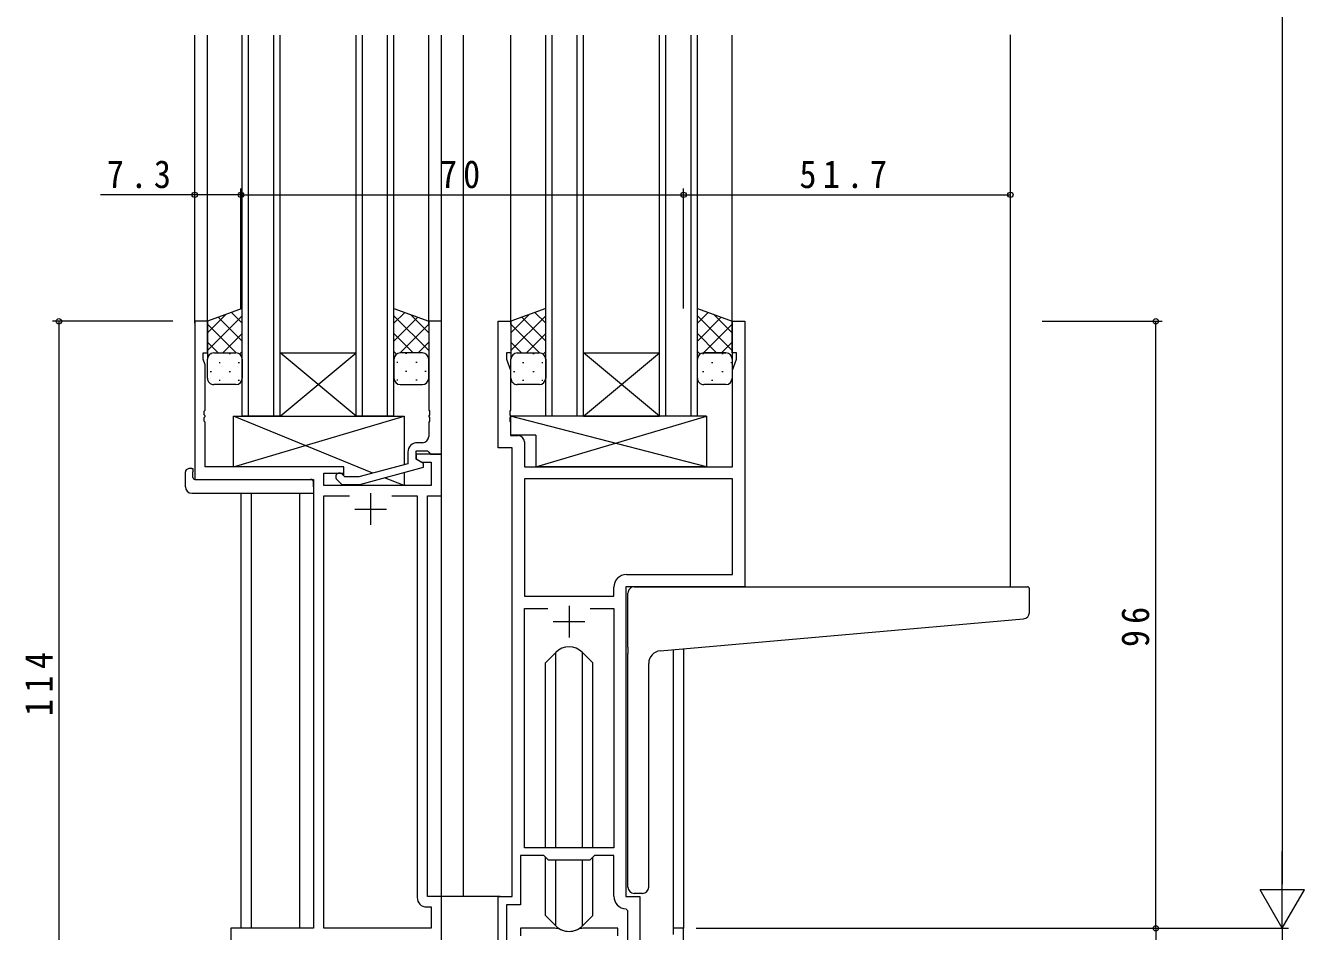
# Model space of a CAD drawing. Units: millimetres, scale not verified. Extents: x -594 to 539, y -420 to 386.
# Drawn here: x -376.4 to -174.2, y -181 to -37.8 of the extents above; entities that cross this region are included whole.
import ezdxf

# ---------------------------------------------------------------- set-up
doc = ezdxf.new("R2010")
doc.units = ezdxf.units.MM
doc.header["$LTSCALE"] = 2
for name, color, linetype, lineweight in [('0-3_YKK_11', 7, 'Continuous', 9), ('0-4_YKK_12', 2, 'Continuous', 9), ('0-5_YKK_13', 4, 'Continuous', 9), ('0-7_YKK_D', 6, 'Continuous', 9)]:
    doc.layers.add(name, color=color, linetype=linetype, lineweight=lineweight)
doc.styles.add('ＭＳ ゴシック', font='')
doc.styles.get('ＭＳ ゴシック').set_extended_font_data('MS Gothic')

msp = doc.modelspace()

# ---------------------------------------------------------------- linework, layer by layer
at = {"layer": '0-3_YKK_11'}
for p, q in [((-349.676, -84.534), (-349.676, -109.534)), ((-347.676, -84.534), (-349.676, -84.534)), ((-347.676, -89.534), (-347.676, -84.534)), ((-312.676, -84.534), (-312.676, -98.576)), ((-310.676, -84.534), (-312.676, -84.534)), ((-310.676, -105.534), (-310.676, -84.534)), ((-301.675, -84.534), (-299.675, -84.534)), ((-301.675, -104.534), (-301.675, -84.534)), ((-299.675, -84.534), (-299.675, -89.534)), ((-264.675, -84.534), (-262.675, -84.534)), ((-264.675, -89.534), (-264.675, -84.534)), ((-262.675, -84.534), (-262.675, -126.534)), ((-348.376, -89.534), (-347.676, -89.534)), ((-348.376, -90.534), (-348.376, -89.534)), ((-348.046, -91.441), (-348.376, -90.534)), ((-300.375, -89.534), (-300.375, -90.534)), ((-299.675, -89.534), (-300.375, -89.534)), ((-300.375, -90.534), (-299.745, -92.265)), ((-263.975, -89.534), (-264.675, -89.534)), ((-264.605, -92.265), (-263.975, -90.534)), ((-263.975, -90.534), (-263.975, -89.534)), ((-348.046, -98.576), (-348.046, -91.441)), ((-299.745, -92.265), (-299.745, -98.576)), ((-264.605, -107.534), (-264.605, -92.265)), ((-348.166, -98.759), (-348.046, -98.576)), ((-348.166, -99.309), (-348.166, -98.759)), ((-312.676, -98.576), (-312.556, -98.759)), ((-312.556, -98.759), (-312.556, -99.309)), ((-299.745, -98.576), (-299.865, -98.759)), ((-299.865, -98.759), (-299.865, -99.309)), ((-348.046, -99.492), (-348.166, -99.309)), ((-348.166, -99.759), (-348.046, -99.576)), ((-348.166, -100.309), (-348.166, -99.759)), ((-348.046, -100.492), (-348.166, -100.309)), ((-348.046, -99.576), (-348.046, -99.492)), ((-348.046, -107.534), (-348.046, -100.492)), ((-312.556, -99.309), (-312.676, -99.492)), ((-312.676, -99.492), (-312.676, -99.576)), ((-312.676, -99.576), (-312.556, -99.759)), ((-312.556, -100.309), (-312.676, -100.492)), ((-312.676, -100.492), (-312.676, -102.734)), ((-312.556, -99.759), (-312.556, -100.309)), ((-299.865, -99.309), (-299.745, -99.492)), ((-299.745, -99.576), (-299.865, -99.759)), ((-299.865, -99.759), (-299.865, -100.309)), ((-299.865, -100.309), (-299.745, -100.492)), ((-299.745, -99.492), (-299.745, -99.576)), ((-299.745, -100.492), (-299.745, -102.604)), ((-299.745, -102.604), (-298.545, -102.604)), ((-314.676, -105.034), (-312.876, -105.034)), ((-314.676, -106.334), (-314.676, -105.034)), ((-313.676, -103.734), (-314.476, -103.734)), ((-312.876, -105.034), (-312.676, -105.234)), ((-299.475, -104.534), (-301.675, -104.534)), ((-299.475, -175.534), (-299.475, -104.534)), ((-297.545, -103.604), (-297.545, -107.534)), ((-315.976, -107.055), (-323.737, -109.134)), ((-315.976, -105.234), (-315.976, -107.055)), ((-314.676, -105.534), (-314.676, -106.334)), ((-310.676, -105.534), (-314.676, -105.534)), ((-314.676, -106.334), (-313.81, -106.834)), ((-313.476, -107.027), (-314.676, -106.334)), ((-313.81, -106.834), (-312.306, -106.834)), ((-313.476, -107.627), (-313.476, -107.027)), ((-312.676, -105.234), (-312.376, -105.534)), ((-312.376, -105.534), (-310.676, -105.534)), ((-312.306, -106.834), (-312.306, -110.534)), ((-310.676, -112.164), (-310.676, -105.534)), ((-326.076, -107.534), (-348.046, -107.534)), ((-329.246, -108.534), (-326.076, -108.534)), ((-329.246, -110.534), (-329.246, -108.534)), ((-325.927, -109.134), (-326.351, -108.71)), ((-326.076, -108.534), (-326.076, -107.534)), ((-323.737, -109.134), (-325.927, -109.134)), ((-323.579, -110.334), (-313.476, -107.627)), ((-297.545, -107.534), (-264.605, -107.534)), ((-349.676, -109.534), (-330.876, -109.534)), ((-330.876, -109.534), (-330.876, -180.534)), ((-312.306, -110.534), (-329.246, -110.534)), ((-327.2, -109.558), (-326.424, -110.334)), ((-326.424, -110.334), (-323.579, -110.334)), ((-297.545, -109.464), (-297.545, -128.034)), ((-264.605, -109.464), (-297.545, -109.464)), ((-264.605, -109.464), (-297.545, -109.464)), ((-264.605, -124.604), (-264.605, -109.464)), ((-329.246, -112.164), (-325.226, -112.164)), ((-329.246, -180.534), (-329.246, -112.164)), ((-321.876, -111.734), (-321.876, -116.734)), ((-318.525, -112.164), (-314.506, -112.164)), ((-318.525, -112.164), (-314.506, -112.164)), ((-314.506, -112.164), (-314.506, -175.664)), ((-312.876, -112.164), (-310.676, -112.164)), ((-312.876, -175.534), (-312.876, -112.164)), ((-324.376, -114.234), (-319.376, -114.234)), ((-281.405, -124.604), (-264.605, -124.604)), ((-283.405, -128.034), (-283.405, -126.604)), ((-281.475, -126.534), (-281.475, -175.534)), ((-262.675, -126.534), (-281.475, -126.534)), ((-297.545, -128.034), (-283.405, -128.034)), ((-297.545, -129.964), (-293.826, -129.964)), ((-297.545, -167.834), (-297.545, -129.964)), ((-290.475, -129.534), (-290.475, -134.534)), ((-287.125, -129.964), (-283.405, -129.964)), ((-287.125, -129.964), (-283.405, -129.964)), ((-283.405, -129.964), (-283.405, -167.834)), ((-292.975, -132.034), (-287.975, -132.034)), ((-283.405, -167.834), (-297.545, -167.834)), ((-298.175, -169.034), (-298.175, -176.834)), ((-294.475, -169.034), (-298.175, -169.034)), ((-293.745, -169.764), (-294.475, -169.034)), ((-287.205, -169.764), (-293.745, -169.764)), ((-286.475, -169.034), (-287.205, -169.764)), ((-283.405, -169.034), (-286.475, -169.034)), ((-283.405, -175.464), (-283.405, -169.034)), ((-310.676, -175.534), (-312.876, -175.534)), ((-310.676, -188.634), (-310.676, -175.534)), ((-301.675, -175.534), (-299.475, -175.534)), ((-301.675, -186.884), (-301.675, -175.534)), ((-281.475, -175.534), (-279.275, -175.534)), ((-279.275, -175.534), (-279.275, -186.569)), ((-313.006, -177.164), (-312.306, -177.164)), ((-312.306, -177.164), (-312.306, -180.534)), ((-300.375, -176.834), (-300.375, -186.884)), ((-298.175, -176.834), (-300.375, -176.834)), ((-281.205, -177.762), (-281.492, -177.462)), ((-281.205, -186.569), (-281.205, -177.762)), ((-343.976, -180.534), (-343.976, -183.084)), ((-330.876, -180.534), (-343.976, -180.534)), ((-312.306, -180.534), (-329.246, -180.534)), ((-298.175, -180.534), (-298.175, -181.734)), ((-292.723, -180.534), (-298.175, -180.534)), ((-282.775, -180.534), (-288.228, -180.534)), ((-282.775, -181.734), (-282.775, -180.534)), ((-274.005, -180.534), (-274.005, -181.534)), ((-272.375, -180.534), (-274.005, -180.534)), ((-272.375, -220.534), (-272.375, -180.534))]:
    msp.add_line(p, q, dxfattribs=at)
for centre, radius, start, end in [((-313.676, -102.734), 1, 270, 359.99998), ((-298.545, -103.604), 1, 0, 89.99998), ((-314.476, -105.234), 1.5, 90, 179.99998), ((-326.776, -109.134), 0.6, 44.99998, 225), ((-281.405, -126.604), 2, 90, 179.99998), ((-313.006, -175.664), 1.5, 180, 269.99998), ((-281.405, -175.464), 2, 179.99998, 267.50807), ((-292.723, -182.534), 2, 64.91237, 90), ((-290.475, -177.734), 3.3, 244.91238, 295.0876), ((-288.228, -182.534), 2, 89.99997, 115.08762)]:
    msp.add_arc(centre, radius, start, end, dxfattribs=at)
at = {"layer": '0-4_YKK_12'}
for p, q in [((-349.676, -84.834), (-349.676, -39.284)), ((-347.676, -85.034), (-347.676, -39.284)), ((-342.175, -99.534), (-342.175, -39.284)), ((-341.175, -99.534), (-341.175, -39.284)), ((-337.175, -99.534), (-337.175, -39.284)), ((-336.175, -99.534), (-336.175, -39.284)), ((-324.175, -99.534), (-324.175, -39.284)), ((-323.175, -99.534), (-323.175, -39.284)), ((-319.175, -99.534), (-319.175, -39.284)), ((-318.175, -99.534), (-318.175, -39.284)), ((-312.676, -85.034), (-312.676, -39.284)), ((-310.676, -175.534), (-310.676, -39.284)), ((-307.175, -175.534), (-307.175, -39.284)), ((-299.675, -85.033), (-299.675, -39.284)), ((-294.175, -99.534), (-294.175, -39.284)), ((-293.175, -99.534), (-293.175, -39.284)), ((-289.175, -99.534), (-289.175, -39.284)), ((-288.175, -99.534), (-288.175, -39.284)), ((-276.175, -99.534), (-276.175, -39.284)), ((-275.175, -99.534), (-275.175, -39.284)), ((-271.175, -99.534), (-271.175, -39.284)), ((-270.175, -99.534), (-270.175, -39.284)), ((-264.675, -85.034), (-264.675, -39.284)), ((-220.675, -126.501), (-220.675, -39.251)), ((-324.175, -99.534), (-336.175, -89.534)), ((-336.175, -99.534), (-324.175, -89.534)), ((-336.175, -89.534), (-324.175, -89.534)), ((-276.175, -99.534), (-288.175, -89.534)), ((-288.175, -99.534), (-276.175, -89.534)), ((-288.175, -89.534), (-276.175, -89.534)), ((-336.175, -99.534), (-342.175, -99.534)), ((-336.175, -99.534), (-324.175, -99.534)), ((-318.175, -99.534), (-324.175, -99.534)), ((-288.175, -99.534), (-294.175, -99.534)), ((-288.175, -99.534), (-276.175, -99.534)), ((-270.175, -99.534), (-276.175, -99.534)), ((-342.375, -111.722), (-342.375, -180.534)), ((-340.745, -111.722), (-340.745, -180.534)), ((-333.076, -180.534), (-333.075, -111.722)), ((-274.005, -136.462), (-274.005, -180.534)), ((-272.375, -136.32), (-272.375, -180.534)), ((-307.175, -175.534), (-310.976, -175.534)), ((-301.375, -175.534), (-307.175, -175.534)), ((-272.375, -180.534), (-274.005, -180.534))]:
    msp.add_line(p, q, dxfattribs=at)
at = {"layer": '0-5_YKK_13'}
for p, q in [((-342.175, -82.534), (-347.675, -84.534)), ((-342.175, -90.534), (-342.175, -82.534)), ((-318.175, -82.534), (-312.675, -84.534)), ((-318.175, -90.534), (-318.175, -82.534)), ((-294.175, -82.534), (-299.675, -84.534)), ((-294.175, -90.534), (-294.175, -82.534)), ((-270.175, -82.534), (-264.675, -84.534)), ((-270.175, -90.534), (-270.175, -82.534)), ((-347.675, -86.337), (-344.842, -83.504)), ((-347.675, -89.166), (-342.175, -83.666)), ((-347.675, -84.534), (-347.675, -90.534)), ((-342.175, -87.685), (-345.953, -83.908)), ((-342.175, -84.857), (-343.879, -83.154)), ((-318.175, -84.857), (-316.472, -83.154)), ((-312.675, -89.166), (-318.175, -83.666)), ((-318.175, -87.685), (-314.398, -83.908)), ((-312.675, -86.337), (-315.509, -83.504)), ((-312.675, -84.534), (-312.675, -90.534)), ((-299.675, -86.337), (-296.842, -83.504)), ((-299.675, -89.166), (-294.175, -83.666)), ((-299.675, -84.534), (-299.675, -90.534)), ((-294.175, -87.686), (-297.953, -83.908)), ((-294.175, -84.857), (-295.879, -83.154)), ((-270.175, -84.857), (-268.472, -83.154)), ((-264.675, -89.166), (-270.175, -83.666)), ((-270.175, -87.686), (-266.398, -83.908)), ((-264.675, -86.337), (-267.509, -83.504)), ((-264.675, -84.534), (-264.675, -90.534)), ((-343.155, -89.534), (-347.675, -85.014)), ((-345.215, -89.534), (-342.175, -86.494)), ((-315.136, -89.534), (-318.175, -86.494)), ((-317.196, -89.534), (-312.675, -85.014)), ((-295.155, -89.534), (-299.675, -85.014)), ((-297.215, -89.534), (-294.175, -86.494)), ((-267.136, -89.534), (-270.175, -86.494)), ((-269.196, -89.534), (-264.675, -85.014)), ((-345.984, -89.534), (-347.675, -87.842)), ((-314.367, -89.534), (-312.675, -87.842)), ((-297.984, -89.534), (-299.675, -87.842)), ((-266.367, -89.534), (-264.675, -87.842)), ((-347.675, -93.534), (-347.675, -90.534)), ((-347.09, -89.624), (-347.055, -89.624)), ((-346.675, -89.534), (-343.175, -89.534)), ((-346.675, -89.534), (-343.175, -89.534)), ((-344.225, -89.624), (-344.025, -89.624)), ((-342.582, -89.729), (-342.175, -89.323)), ((-342.175, -90.514), (-342.176, -90.514)), ((-342.175, -90.534), (-342.175, -93.534)), ((-317.769, -89.729), (-318.175, -89.323)), ((-318.175, -90.514), (-318.175, -90.514)), ((-318.175, -90.534), (-318.175, -93.534)), ((-313.675, -89.534), (-317.175, -89.534)), ((-313.675, -89.534), (-317.175, -89.534)), ((-316.125, -89.624), (-316.325, -89.624)), ((-313.261, -89.624), (-313.295, -89.624)), ((-312.675, -93.534), (-312.675, -90.534)), ((-299.675, -93.534), (-299.675, -90.534)), ((-299.09, -89.624), (-299.055, -89.624)), ((-298.675, -89.534), (-295.175, -89.534)), ((-298.675, -89.534), (-295.175, -89.534)), ((-296.225, -89.624), (-296.025, -89.624)), ((-294.582, -89.729), (-294.175, -89.323)), ((-294.175, -90.514), (-294.176, -90.514)), ((-294.175, -90.534), (-294.175, -93.534)), ((-269.769, -89.729), (-270.175, -89.323)), ((-270.175, -90.514), (-270.175, -90.514)), ((-270.175, -93.534), (-270.175, -90.534)), ((-269.355, -89.624), (-269.155, -89.624)), ((-269.175, -89.534), (-265.675, -89.534)), ((-265.675, -89.534), (-269.175, -89.534)), ((-266.325, -89.624), (-266.125, -89.624)), ((-264.675, -90.534), (-264.675, -93.534)), ((-347.255, -92.454), (-347.055, -92.454)), ((-345.84, -91.039), (-345.64, -91.039)), ((-344.225, -92.454), (-344.025, -92.454)), ((-342.81, -91.039), (-342.61, -91.039)), ((-317.54, -91.039), (-317.74, -91.039)), ((-316.125, -92.454), (-316.325, -92.454)), ((-314.51, -91.039), (-314.71, -91.039)), ((-313.095, -92.454), (-313.295, -92.454)), ((-299.255, -92.454), (-299.055, -92.454)), ((-297.84, -91.039), (-297.64, -91.039)), ((-296.225, -92.454), (-296.025, -92.454)), ((-294.81, -91.039), (-294.61, -91.039)), ((-269.355, -92.454), (-269.155, -92.454)), ((-267.94, -91.039), (-267.74, -91.039)), ((-266.325, -92.454), (-266.125, -92.454)), ((-264.91, -91.039), (-264.71, -91.039)), ((-343.175, -94.534), (-346.675, -94.534)), ((-345.84, -93.869), (-345.64, -93.869)), ((-342.81, -93.869), (-342.61, -93.869)), ((-317.54, -93.869), (-317.74, -93.869)), ((-317.175, -94.534), (-313.675, -94.534)), ((-314.51, -93.869), (-314.71, -93.869)), ((-295.175, -94.534), (-298.675, -94.534)), ((-297.84, -93.869), (-297.64, -93.869)), ((-294.81, -93.869), (-294.61, -93.869)), ((-265.675, -94.534), (-269.175, -94.534)), ((-267.94, -93.869), (-267.74, -93.869)), ((-264.91, -93.869), (-264.733, -93.869)), ((-343.576, -99.534), (-316.576, -99.534)), ((-343.576, -107.534), (-343.576, -99.534)), ((-343.576, -107.534), (-316.576, -99.534)), ((-321.49, -108.532), (-343.576, -99.534)), ((-316.576, -99.534), (-316.576, -107.215)), ((-268.75, -99.535), (-299.745, -99.535)), ((-295.75, -107.534), (-268.75, -99.535)), ((-268.75, -99.535), (-268.75, -107.534)), ((-295.75, -102.535), (-299.745, -102.535)), ((-295.75, -102.535), (-295.75, -107.534)), ((-351.163, -110.722), (-351.163, -108.347)), ((-350.163, -107.842), (-349.976, -107.842)), ((-349.976, -107.842), (-349.976, -108.342)), ((-349.976, -109.234), (-349.976, -108.342)), ((-326.076, -107.534), (-343.576, -107.534)), ((-326.076, -108.985), (-326.076, -107.534)), ((-316.576, -108.458), (-316.576, -110.534)), ((-268.75, -107.534), (-295.75, -107.534)), ((-349.676, -109.534), (-331.376, -109.534)), ((-330.876, -110.722), (-330.876, -110.034)), ((-330.876, -110.722), (-330.876, -111.722)), ((-326.076, -110.534), (-326.076, -110.334)), ((-316.576, -110.534), (-326.076, -110.534)), ((-316.576, -110.534), (-319.65, -109.282)), ((-350.163, -111.722), (-330.876, -111.722)), ((-280.175, -126.534), (-217.975, -126.534)), ((-217.675, -130.618), (-217.675, -126.834)), ((-281.175, -136.086), (-281.175, -127.534)), ((-276.05, -136.641), (-218.588, -131.614)), ((-292.597, -136.913), (-294.225, -138.542)), ((-292.593, -167.834), (-292.593, -136.909)), ((-288.358, -167.834), (-288.358, -136.909)), ((-288.354, -136.913), (-286.725, -138.542)), ((-281.175, -136.086), (-281.175, -137.09)), ((-281.175, -174.034), (-281.175, -137.09)), ((-294.225, -167.834), (-294.225, -138.542)), ((-286.725, -167.834), (-286.725, -138.542)), ((-277.875, -174.034), (-277.875, -138.634)), ((-294.225, -178.527), (-294.225, -169.284)), ((-292.593, -180.159), (-292.593, -169.764)), ((-288.358, -180.159), (-288.358, -169.764)), ((-286.725, -178.527), (-286.725, -169.284)), ((-278.875, -175.034), (-280.175, -175.034)), ((-292.597, -180.156), (-294.225, -178.527)), ((-288.354, -180.156), (-286.725, -178.527))]:
    msp.add_line(p, q, dxfattribs=at)
msp.add_lwpolyline([(-268.75, -107.534), (-299.745, -99.535), (-299.745, -102.535)], dxfattribs=at)
for centre, radius, start, end in [((-346.675, -90.534), 1, 89.99989, 179.99989), ((-346.675, -90.534), 1, 89.99989, 179.99989), ((-343.175, -90.534), 1, 359.99989, 89.99989), ((-343.175, -90.534), 1, 359.99989, 89.99989), ((-317.175, -90.534), 1, 90.00009, 180.00009), ((-317.175, -90.534), 1, 90.00009, 180.00009), ((-313.675, -90.534), 1, 0.00009, 90.00009), ((-313.675, -90.534), 1, 0.00009, 90.00009), ((-298.675, -90.534), 1, 89.99989, 179.99989), ((-298.675, -90.534), 1, 89.99989, 179.99989), ((-295.175, -90.534), 1, 359.99989, 89.99989), ((-295.175, -90.534), 1, 359.99989, 89.99989), ((-269.175, -90.534), 1, 89.99989, 179.99989), ((-269.175, -90.534), 1, 90.00009, 180.00009), ((-265.675, -90.534), 1, 359.99989, 89.99989), ((-265.675, -90.534), 1, 0.00009, 90.00009), ((-346.675, -93.534), 1, 179.99989, 269.99989), ((-343.175, -93.534), 1, 269.99989, 359.99989), ((-317.175, -93.534), 1, 180.00009, 270.00009), ((-313.675, -93.534), 1, 270.00009, 0.00009), ((-298.675, -93.534), 1, 179.99989, 269.99989), ((-295.175, -93.534), 1, 269.99989, 359.99989), ((-269.175, -93.534), 1, 179.99989, 269.99989), ((-265.675, -93.534), 1, 269.99989, 359.99989), ((-350.736, -108.319), 0.427, 134.08302, 183.74939), ((-350.39, -108.988), 1.168, 78.78365, 123.34093), ((-350.163, -110.722), 1, 180, 269.99489), ((-349.676, -109.234), 0.3, 180, 270), ((-331.376, -110.034), 0.5, 0, 90), ((-280.175, -127.534), 1, 135.57298, 180), ((-280.175, -127.534), 1, 90, 135.57298), ((-280.175, -127.534), 1, 121.36693, 135.57298), ((-217.975, -126.834), 0.3, 0, 90), ((-218.675, -130.618), 1, 275, 0), ((-290.475, -139.034), 3, 45, 135), ((-275.875, -138.634), 2, 95, 180), ((-280.175, -174.034), 1, 180, 270), ((-278.875, -174.034), 1, 270, 0), ((-290.475, -178.034), 3, 224.99998, 314.99998)]:
    msp.add_arc(centre, radius, start, end, dxfattribs=at)
at = {"layer": '0-7_YKK_D'}
for p, q in [((-177.675, 212.466), (-177.675, -173.534)), ((-349.675, -64.534), (-364.575, -64.534)), ((-342.375, -64.534), (-349.675, -64.534)), ((-342.375, -82.534), (-342.375, -63.534)), ((-342.375, -82.534), (-342.375, -63.534)), ((-342.375, -64.534), (-272.375, -64.534)), ((-272.375, -82.534), (-272.375, -63.534)), ((-272.375, -82.534), (-272.375, -63.534)), ((-272.375, -64.534), (-220.675, -64.534)), ((-220.675, -82.534), (-220.675, -63.534)), ((-353.164, -84.534), (-372.164, -84.534)), ((-371.164, -84.534), (-371.164, -198.534)), ((-215.675, -84.534), (-196.675, -84.534)), ((-197.675, -180.534), (-197.675, -84.534)), ((-177.675, -180.534), (-177.675, -168.41)), ((-174.175, -174.472), (-181.175, -174.472)), ((-177.675, -180.534), (-181.175, -174.472)), ((-177.675, -180.534), (-174.175, -174.472)), ((-270.375, -180.534), (-176.675, -180.534)), ((-270.375, -180.534), (-196.675, -180.534)), ((-270.375, -180.534), (-196.675, -180.534)), ((-270.375, -180.534), (-176.675, -180.534)), ((-197.675, -180.534), (-197.675, -220.534)), ((-177.675, -180.534), (-177.675, -235.534))]:
    msp.add_line(p, q, dxfattribs=at)
for centre in [(-349.675, -64.534), (-342.375, -64.534), (-342.375, -64.534), (-272.375, -64.534), (-272.375, -64.534), (-220.675, -64.534), (-371.164, -84.534), (-197.675, -84.534), (-197.675, -180.534), (-197.675, -180.534)]:
    msp.add_circle(centre, 0.425, dxfattribs=at)

# ---------------------------------------------------------------- texts
at = {"layer": '0-7_YKK_D', "color": 7, "char_height": 4.399, "attachment_point": 7, "style": 'ＭＳ ゴシック'}
for s, insert in [('\\T1.38;\\W0.9;7.3', (-363.575, -63.534)), ('\\T1.36;\\W0.9;70', (-310.895, -63.534)), ('\\T1.38;\\W0.9;51.7', (-254.045, -63.534))]:
    msp.add_mtext(s, dxfattribs=dict(at, insert=insert))
at = {"layer": '0-7_YKK_D', "color": 7, "char_height": 4.399, "attachment_point": 7, "rotation": 90, "style": 'ＭＳ ゴシック'}
for s, insert in [('\\T1.36;\\W0.9;96', (-198.675, -136.054)), ('\\T1.38;\\W0.9;114', (-372.164, -146.974))]:
    msp.add_mtext(s, dxfattribs=dict(at, insert=insert))

doc.saveas('drawing.dxf')
